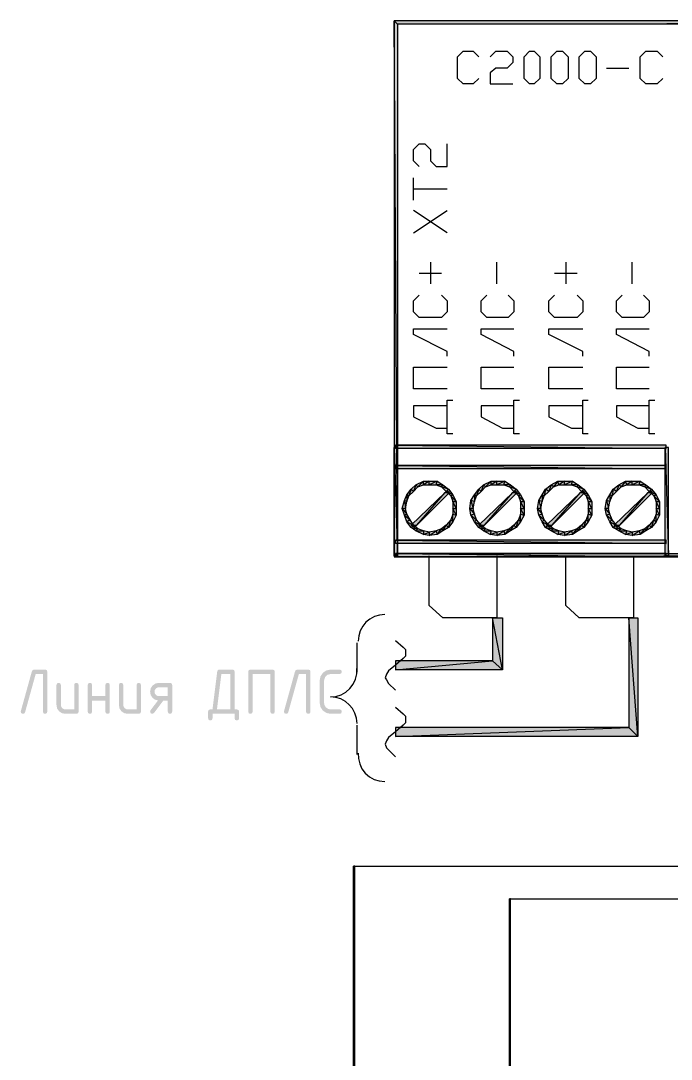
# Model space of a CAD drawing. Header units: millimetres. Extents: x 0 to 420, y 0 to 297.
# Drawn here: x 271.52 to 295.93, y 206.21 to 245.15 of the extents above; entities that cross this region are included whole.
import ezdxf

# ---------------------------------------------------------------- set-up
doc = ezdxf.new("R2010")
doc.units = ezdxf.units.MM
doc.layers.get('0').update_dxf_attribs({"linetype": 'CONTINUOUS'})

msp = doc.modelspace()

# ---------------------------------------------------------------- hatches: boundary and pattern name
at = {"true_color": 0x000007}
h = msp.add_hatch(color=0, dxfattribs=at)
h.paths.add_polyline_path([(285.538333, 245.152333), (285.665333, 245.025333), (336.211333, 245.152333)], flags=0)
h.paths.add_polyline_path([(285.665333, 245.025333), (336.211333, 245.152333), (336.084333, 245.025333)], flags=0)
h.paths.add_polyline_path([(336.211333, 245.152333), (336.084333, 245.025333), (336.211333, 225.044)], flags=0)
h.paths.add_polyline_path([(336.084333, 245.025333), (336.211333, 225.044), (336.084333, 225.171)], flags=0)
h.paths.add_polyline_path([(336.211333, 225.044), (336.084333, 225.171), (285.538333, 225.044)], flags=0)
h.paths.add_polyline_path([(336.084333, 225.171), (285.538333, 225.044), (285.665333, 225.171)], flags=0)
h.paths.add_polyline_path([(285.538333, 225.044), (285.665333, 225.171), (285.538333, 245.152333)], flags=0)
h.paths.add_polyline_path([(285.665333, 225.171), (285.538333, 245.152333), (285.665333, 245.025333)], flags=0)
h = msp.add_hatch(color=0, dxfattribs=at)
h.paths.add_polyline_path([(285.665333, 229.150333), (285.538333, 229.150333), (285.665333, 225.086333)], flags=0)
h.paths.add_polyline_path([(285.538333, 229.150333), (285.665333, 225.086333), (285.538333, 225.086333)], flags=0)
h = msp.add_hatch(color=0, dxfattribs=at)
h.paths.add_polyline_path([(295.740667, 229.235), (285.580667, 229.235), (295.740667, 229.108)], flags=0)
h.paths.add_polyline_path([(285.580667, 229.235), (295.740667, 229.108), (285.580667, 229.108)], flags=0)
h = msp.add_hatch(color=0, dxfattribs=at)
h.paths.add_polyline_path([(295.825333, 229.150333), (295.698333, 229.150333), (295.825333, 225.086333)], flags=0)
h.paths.add_polyline_path([(295.698333, 229.150333), (295.825333, 225.086333), (295.698333, 225.086333)], flags=0)
h = msp.add_hatch(color=0, dxfattribs=at)
h.paths.add_polyline_path([(295.740667, 228.473), (285.580667, 228.473), (295.740667, 228.346)], flags=0)
h.paths.add_polyline_path([(285.580667, 228.473), (295.740667, 228.346), (285.580667, 228.346)], flags=0)
h = msp.add_hatch(color=0, dxfattribs=at)
h.paths.add_polyline_path([(287.739667, 226.652667), (287.866667, 226.610333), (287.739667, 226.864333)], flags=0)
h.paths.add_polyline_path([(287.866667, 226.610333), (287.739667, 226.864333), (287.866667, 226.864333)], flags=0)
h.paths.add_polyline_path([(287.739667, 226.864333), (287.866667, 226.864333), (287.739667, 227.118333)], flags=0)
h.paths.add_polyline_path([(287.866667, 226.864333), (287.739667, 227.118333), (287.866667, 227.118333)], flags=0)
h.paths.add_polyline_path([(287.739667, 227.118333), (287.866667, 227.118333), (287.655, 227.33)], flags=0)
h.paths.add_polyline_path([(287.866667, 227.118333), (287.655, 227.33), (287.739667, 227.372333)], flags=0)
h.paths.add_polyline_path([(287.655, 227.33), (287.739667, 227.372333), (287.485667, 227.499333)], flags=0)
h.paths.add_polyline_path([(287.739667, 227.372333), (287.485667, 227.499333), (287.570333, 227.584)], flags=0)
h.paths.add_polyline_path([(287.485667, 227.499333), (287.570333, 227.584), (287.316333, 227.668667)], flags=0)
h.paths.add_polyline_path([(287.570333, 227.584), (287.316333, 227.668667), (287.358667, 227.753333)], flags=0)
h.paths.add_polyline_path([(287.316333, 227.668667), (287.358667, 227.753333), (287.104667, 227.753333)], flags=0)
h.paths.add_polyline_path([(287.358667, 227.753333), (287.104667, 227.753333), (287.147, 227.880333)], flags=0)
h.paths.add_polyline_path([(287.104667, 227.753333), (287.147, 227.880333), (286.850667, 227.753333)], flags=0)
h.paths.add_polyline_path([(287.147, 227.880333), (286.850667, 227.753333), (286.850667, 227.880333)], flags=0)
h.paths.add_polyline_path([(286.850667, 227.753333), (286.850667, 227.880333), (286.639, 227.753333)], flags=0)
h.paths.add_polyline_path([(286.850667, 227.880333), (286.639, 227.753333), (286.639, 227.880333)], flags=0)
h.paths.add_polyline_path([(286.639, 227.753333), (286.639, 227.880333), (286.427333, 227.668667)], flags=0)
h.paths.add_polyline_path([(286.639, 227.880333), (286.427333, 227.668667), (286.342667, 227.753333)], flags=0)
h.paths.add_polyline_path([(286.427333, 227.668667), (286.342667, 227.753333), (286.258, 227.499333)], flags=0)
h.paths.add_polyline_path([(286.342667, 227.753333), (286.258, 227.499333), (286.173333, 227.584)], flags=0)
h.paths.add_polyline_path([(286.258, 227.499333), (286.173333, 227.584), (286.088667, 227.33)], flags=0)
h.paths.add_polyline_path([(286.173333, 227.584), (286.088667, 227.33), (286.004, 227.372333)], flags=0)
h.paths.add_polyline_path([(286.088667, 227.33), (286.004, 227.372333), (286.004, 227.118333)], flags=0)
h.paths.add_polyline_path([(286.004, 227.372333), (286.004, 227.118333), (285.919333, 227.160667)], flags=0)
h.paths.add_polyline_path([(286.004, 227.118333), (285.919333, 227.160667), (285.961667, 226.864333)], flags=0)
h.paths.add_polyline_path([(285.919333, 227.160667), (285.961667, 226.864333), (285.834667, 226.864333)], flags=0)
h.paths.add_polyline_path([(285.961667, 226.864333), (285.834667, 226.864333), (286.004, 226.652667)], flags=0)
h.paths.add_polyline_path([(285.834667, 226.864333), (286.004, 226.652667), (285.919333, 226.610333)], flags=0)
h.paths.add_polyline_path([(286.004, 226.652667), (285.919333, 226.610333), (286.131, 226.441)], flags=0)
h.paths.add_polyline_path([(285.919333, 226.610333), (286.131, 226.441), (286.004, 226.356333)], flags=0)
h.paths.add_polyline_path([(286.131, 226.441), (286.004, 226.356333), (286.258, 226.229333)], flags=0)
h.paths.add_polyline_path([(286.004, 226.356333), (286.258, 226.229333), (286.173333, 226.144667)], flags=0)
h.paths.add_polyline_path([(286.258, 226.229333), (286.173333, 226.144667), (286.427333, 226.102333)], flags=0)
h.paths.add_polyline_path([(286.173333, 226.144667), (286.427333, 226.102333), (286.342667, 226.017667)], flags=0)
h.paths.add_polyline_path([(286.427333, 226.102333), (286.342667, 226.017667), (286.639, 226.017667)], flags=0)
h.paths.add_polyline_path([(286.342667, 226.017667), (286.639, 226.017667), (286.639, 225.890667)], flags=0)
h.paths.add_polyline_path([(286.639, 226.017667), (286.639, 225.890667), (286.850667, 225.975333)], flags=0)
h.paths.add_polyline_path([(286.639, 225.890667), (286.850667, 225.975333), (286.850667, 225.848333)], flags=0)
h.paths.add_polyline_path([(286.850667, 225.975333), (286.850667, 225.848333), (287.104667, 226.017667)], flags=0)
h.paths.add_polyline_path([(286.850667, 225.848333), (287.104667, 226.017667), (287.147, 225.890667)], flags=0)
h.paths.add_polyline_path([(287.104667, 226.017667), (287.147, 225.890667), (287.316333, 226.102333)], flags=0)
h.paths.add_polyline_path([(287.147, 225.890667), (287.316333, 226.102333), (287.358667, 226.017667)], flags=0)
h.paths.add_polyline_path([(287.316333, 226.102333), (287.358667, 226.017667), (287.485667, 226.229333)], flags=0)
h.paths.add_polyline_path([(287.358667, 226.017667), (287.485667, 226.229333), (287.570333, 226.144667)], flags=0)
h.paths.add_polyline_path([(287.485667, 226.229333), (287.570333, 226.144667), (287.655, 226.441)], flags=0)
h.paths.add_polyline_path([(287.570333, 226.144667), (287.655, 226.441), (287.739667, 226.356333)], flags=0)
h.paths.add_polyline_path([(287.655, 226.441), (287.739667, 226.356333), (287.739667, 226.652667)], flags=0)
h.paths.add_polyline_path([(287.739667, 226.356333), (287.739667, 226.652667), (287.866667, 226.610333)], flags=0)
h = msp.add_hatch(color=0, dxfattribs=at)
h.paths.add_polyline_path([(290.279667, 226.652667), (290.406667, 226.610333), (290.279667, 226.864333)], flags=0)
h.paths.add_polyline_path([(290.406667, 226.610333), (290.279667, 226.864333), (290.406667, 226.864333)], flags=0)
h.paths.add_polyline_path([(290.279667, 226.864333), (290.406667, 226.864333), (290.279667, 227.118333)], flags=0)
h.paths.add_polyline_path([(290.406667, 226.864333), (290.279667, 227.118333), (290.406667, 227.118333)], flags=0)
h.paths.add_polyline_path([(290.279667, 227.118333), (290.406667, 227.118333), (290.195, 227.33)], flags=0)
h.paths.add_polyline_path([(290.406667, 227.118333), (290.195, 227.33), (290.279667, 227.372333)], flags=0)
h.paths.add_polyline_path([(290.195, 227.33), (290.279667, 227.372333), (290.025667, 227.499333)], flags=0)
h.paths.add_polyline_path([(290.279667, 227.372333), (290.025667, 227.499333), (290.110333, 227.584)], flags=0)
h.paths.add_polyline_path([(290.025667, 227.499333), (290.110333, 227.584), (289.856333, 227.668667)], flags=0)
h.paths.add_polyline_path([(290.110333, 227.584), (289.856333, 227.668667), (289.898667, 227.753333)], flags=0)
h.paths.add_polyline_path([(289.856333, 227.668667), (289.898667, 227.753333), (289.644667, 227.753333)], flags=0)
h.paths.add_polyline_path([(289.898667, 227.753333), (289.644667, 227.753333), (289.687, 227.880333)], flags=0)
h.paths.add_polyline_path([(289.644667, 227.753333), (289.687, 227.880333), (289.390667, 227.753333)], flags=0)
h.paths.add_polyline_path([(289.687, 227.880333), (289.390667, 227.753333), (289.390667, 227.880333)], flags=0)
h.paths.add_polyline_path([(289.390667, 227.753333), (289.390667, 227.880333), (289.179, 227.753333)], flags=0)
h.paths.add_polyline_path([(289.390667, 227.880333), (289.179, 227.753333), (289.179, 227.880333)], flags=0)
h.paths.add_polyline_path([(289.179, 227.753333), (289.179, 227.880333), (288.967333, 227.668667)], flags=0)
h.paths.add_polyline_path([(289.179, 227.880333), (288.967333, 227.668667), (288.882667, 227.753333)], flags=0)
h.paths.add_polyline_path([(288.967333, 227.668667), (288.882667, 227.753333), (288.798, 227.499333)], flags=0)
h.paths.add_polyline_path([(288.882667, 227.753333), (288.798, 227.499333), (288.713333, 227.584)], flags=0)
h.paths.add_polyline_path([(288.798, 227.499333), (288.713333, 227.584), (288.628667, 227.33)], flags=0)
h.paths.add_polyline_path([(288.713333, 227.584), (288.628667, 227.33), (288.544, 227.372333)], flags=0)
h.paths.add_polyline_path([(288.628667, 227.33), (288.544, 227.372333), (288.544, 227.118333)], flags=0)
h.paths.add_polyline_path([(288.544, 227.372333), (288.544, 227.118333), (288.417, 227.160667)], flags=0)
h.paths.add_polyline_path([(288.544, 227.118333), (288.417, 227.160667), (288.501667, 226.864333)], flags=0)
h.paths.add_polyline_path([(288.417, 227.160667), (288.501667, 226.864333), (288.374667, 226.864333)], flags=0)
h.paths.add_polyline_path([(288.501667, 226.864333), (288.374667, 226.864333), (288.544, 226.652667)], flags=0)
h.paths.add_polyline_path([(288.374667, 226.864333), (288.544, 226.652667), (288.417, 226.610333)], flags=0)
h.paths.add_polyline_path([(288.544, 226.652667), (288.417, 226.610333), (288.628667, 226.441)], flags=0)
h.paths.add_polyline_path([(288.417, 226.610333), (288.628667, 226.441), (288.544, 226.356333)], flags=0)
h.paths.add_polyline_path([(288.628667, 226.441), (288.544, 226.356333), (288.798, 226.229333)], flags=0)
h.paths.add_polyline_path([(288.544, 226.356333), (288.798, 226.229333), (288.713333, 226.144667)], flags=0)
h.paths.add_polyline_path([(288.798, 226.229333), (288.713333, 226.144667), (288.967333, 226.102333)], flags=0)
h.paths.add_polyline_path([(288.713333, 226.144667), (288.967333, 226.102333), (288.882667, 226.017667)], flags=0)
h.paths.add_polyline_path([(288.967333, 226.102333), (288.882667, 226.017667), (289.179, 226.017667)], flags=0)
h.paths.add_polyline_path([(288.882667, 226.017667), (289.179, 226.017667), (289.136667, 225.890667)], flags=0)
h.paths.add_polyline_path([(289.179, 226.017667), (289.136667, 225.890667), (289.390667, 225.975333)], flags=0)
h.paths.add_polyline_path([(289.136667, 225.890667), (289.390667, 225.975333), (289.390667, 225.848333)], flags=0)
h.paths.add_polyline_path([(289.390667, 225.975333), (289.390667, 225.848333), (289.644667, 226.017667)], flags=0)
h.paths.add_polyline_path([(289.390667, 225.848333), (289.644667, 226.017667), (289.687, 225.890667)], flags=0)
h.paths.add_polyline_path([(289.644667, 226.017667), (289.687, 225.890667), (289.856333, 226.102333)], flags=0)
h.paths.add_polyline_path([(289.687, 225.890667), (289.856333, 226.102333), (289.898667, 226.017667)], flags=0)
h.paths.add_polyline_path([(289.856333, 226.102333), (289.898667, 226.017667), (290.025667, 226.229333)], flags=0)
h.paths.add_polyline_path([(289.898667, 226.017667), (290.025667, 226.229333), (290.110333, 226.144667)], flags=0)
h.paths.add_polyline_path([(290.025667, 226.229333), (290.110333, 226.144667), (290.195, 226.441)], flags=0)
h.paths.add_polyline_path([(290.110333, 226.144667), (290.195, 226.441), (290.279667, 226.356333)], flags=0)
h.paths.add_polyline_path([(290.195, 226.441), (290.279667, 226.356333), (290.279667, 226.652667)], flags=0)
h.paths.add_polyline_path([(290.279667, 226.356333), (290.279667, 226.652667), (290.406667, 226.610333)], flags=0)
h = msp.add_hatch(color=0, dxfattribs=at)
h.paths.add_polyline_path([(292.819667, 226.652667), (292.946667, 226.610333), (292.819667, 226.864333)], flags=0)
h.paths.add_polyline_path([(292.946667, 226.610333), (292.819667, 226.864333), (292.946667, 226.864333)], flags=0)
h.paths.add_polyline_path([(292.819667, 226.864333), (292.946667, 226.864333), (292.819667, 227.118333)], flags=0)
h.paths.add_polyline_path([(292.946667, 226.864333), (292.819667, 227.118333), (292.946667, 227.118333)], flags=0)
h.paths.add_polyline_path([(292.819667, 227.118333), (292.946667, 227.118333), (292.735, 227.33)], flags=0)
h.paths.add_polyline_path([(292.946667, 227.118333), (292.735, 227.33), (292.819667, 227.372333)], flags=0)
h.paths.add_polyline_path([(292.735, 227.33), (292.819667, 227.372333), (292.565667, 227.499333)], flags=0)
h.paths.add_polyline_path([(292.819667, 227.372333), (292.565667, 227.499333), (292.650333, 227.584)], flags=0)
h.paths.add_polyline_path([(292.565667, 227.499333), (292.650333, 227.584), (292.396333, 227.668667)], flags=0)
h.paths.add_polyline_path([(292.650333, 227.584), (292.396333, 227.668667), (292.438667, 227.753333)], flags=0)
h.paths.add_polyline_path([(292.396333, 227.668667), (292.438667, 227.753333), (292.184667, 227.753333)], flags=0)
h.paths.add_polyline_path([(292.438667, 227.753333), (292.184667, 227.753333), (292.227, 227.880333)], flags=0)
h.paths.add_polyline_path([(292.184667, 227.753333), (292.227, 227.880333), (291.930667, 227.753333)], flags=0)
h.paths.add_polyline_path([(292.227, 227.880333), (291.930667, 227.753333), (291.930667, 227.880333)], flags=0)
h.paths.add_polyline_path([(291.930667, 227.753333), (291.930667, 227.880333), (291.719, 227.753333)], flags=0)
h.paths.add_polyline_path([(291.930667, 227.880333), (291.719, 227.753333), (291.676667, 227.880333)], flags=0)
h.paths.add_polyline_path([(291.719, 227.753333), (291.676667, 227.880333), (291.507333, 227.668667)], flags=0)
h.paths.add_polyline_path([(291.676667, 227.880333), (291.507333, 227.668667), (291.422667, 227.753333)], flags=0)
h.paths.add_polyline_path([(291.507333, 227.668667), (291.422667, 227.753333), (291.338, 227.499333)], flags=0)
h.paths.add_polyline_path([(291.422667, 227.753333), (291.338, 227.499333), (291.211, 227.584)], flags=0)
h.paths.add_polyline_path([(291.338, 227.499333), (291.211, 227.584), (291.168667, 227.33)], flags=0)
h.paths.add_polyline_path([(291.211, 227.584), (291.168667, 227.33), (291.084, 227.372333)], flags=0)
h.paths.add_polyline_path([(291.168667, 227.33), (291.084, 227.372333), (291.084, 227.118333)], flags=0)
h.paths.add_polyline_path([(291.084, 227.372333), (291.084, 227.118333), (290.957, 227.160667)], flags=0)
h.paths.add_polyline_path([(291.084, 227.118333), (290.957, 227.160667), (291.041667, 226.864333)], flags=0)
h.paths.add_polyline_path([(290.957, 227.160667), (291.041667, 226.864333), (290.914667, 226.864333)], flags=0)
h.paths.add_polyline_path([(291.041667, 226.864333), (290.914667, 226.864333), (291.084, 226.652667)], flags=0)
h.paths.add_polyline_path([(290.914667, 226.864333), (291.084, 226.652667), (290.957, 226.610333)], flags=0)
h.paths.add_polyline_path([(291.084, 226.652667), (290.957, 226.610333), (291.168667, 226.441)], flags=0)
h.paths.add_polyline_path([(290.957, 226.610333), (291.168667, 226.441), (291.084, 226.356333)], flags=0)
h.paths.add_polyline_path([(291.168667, 226.441), (291.084, 226.356333), (291.338, 226.229333)], flags=0)
h.paths.add_polyline_path([(291.084, 226.356333), (291.338, 226.229333), (291.211, 226.144667)], flags=0)
h.paths.add_polyline_path([(291.338, 226.229333), (291.211, 226.144667), (291.507333, 226.102333)], flags=0)
h.paths.add_polyline_path([(291.211, 226.144667), (291.507333, 226.102333), (291.422667, 226.017667)], flags=0)
h.paths.add_polyline_path([(291.507333, 226.102333), (291.422667, 226.017667), (291.719, 226.017667)], flags=0)
h.paths.add_polyline_path([(291.422667, 226.017667), (291.719, 226.017667), (291.676667, 225.890667)], flags=0)
h.paths.add_polyline_path([(291.719, 226.017667), (291.676667, 225.890667), (291.930667, 225.975333)], flags=0)
h.paths.add_polyline_path([(291.676667, 225.890667), (291.930667, 225.975333), (291.930667, 225.848333)], flags=0)
h.paths.add_polyline_path([(291.930667, 225.975333), (291.930667, 225.848333), (292.184667, 226.017667)], flags=0)
h.paths.add_polyline_path([(291.930667, 225.848333), (292.184667, 226.017667), (292.227, 225.890667)], flags=0)
h.paths.add_polyline_path([(292.184667, 226.017667), (292.227, 225.890667), (292.396333, 226.102333)], flags=0)
h.paths.add_polyline_path([(292.227, 225.890667), (292.396333, 226.102333), (292.438667, 226.017667)], flags=0)
h.paths.add_polyline_path([(292.396333, 226.102333), (292.438667, 226.017667), (292.565667, 226.229333)], flags=0)
h.paths.add_polyline_path([(292.438667, 226.017667), (292.565667, 226.229333), (292.650333, 226.144667)], flags=0)
h.paths.add_polyline_path([(292.565667, 226.229333), (292.650333, 226.144667), (292.735, 226.441)], flags=0)
h.paths.add_polyline_path([(292.650333, 226.144667), (292.735, 226.441), (292.819667, 226.356333)], flags=0)
h.paths.add_polyline_path([(292.735, 226.441), (292.819667, 226.356333), (292.819667, 226.652667)], flags=0)
h.paths.add_polyline_path([(292.819667, 226.356333), (292.819667, 226.652667), (292.946667, 226.610333)], flags=0)
h = msp.add_hatch(color=0, dxfattribs=at)
h.paths.add_polyline_path([(295.359667, 226.652667), (295.486667, 226.610333), (295.359667, 226.864333)], flags=0)
h.paths.add_polyline_path([(295.486667, 226.610333), (295.359667, 226.864333), (295.486667, 226.864333)], flags=0)
h.paths.add_polyline_path([(295.359667, 226.864333), (295.486667, 226.864333), (295.359667, 227.118333)], flags=0)
h.paths.add_polyline_path([(295.486667, 226.864333), (295.359667, 227.118333), (295.486667, 227.118333)], flags=0)
h.paths.add_polyline_path([(295.359667, 227.118333), (295.486667, 227.118333), (295.275, 227.33)], flags=0)
h.paths.add_polyline_path([(295.486667, 227.118333), (295.275, 227.33), (295.359667, 227.372333)], flags=0)
h.paths.add_polyline_path([(295.275, 227.33), (295.359667, 227.372333), (295.105667, 227.499333)], flags=0)
h.paths.add_polyline_path([(295.359667, 227.372333), (295.105667, 227.499333), (295.190333, 227.584)], flags=0)
h.paths.add_polyline_path([(295.105667, 227.499333), (295.190333, 227.584), (294.936333, 227.668667)], flags=0)
h.paths.add_polyline_path([(295.190333, 227.584), (294.936333, 227.668667), (294.978667, 227.753333)], flags=0)
h.paths.add_polyline_path([(294.936333, 227.668667), (294.978667, 227.753333), (294.724667, 227.753333)], flags=0)
h.paths.add_polyline_path([(294.978667, 227.753333), (294.724667, 227.753333), (294.767, 227.880333)], flags=0)
h.paths.add_polyline_path([(294.724667, 227.753333), (294.767, 227.880333), (294.470667, 227.753333)], flags=0)
h.paths.add_polyline_path([(294.767, 227.880333), (294.470667, 227.753333), (294.470667, 227.880333)], flags=0)
h.paths.add_polyline_path([(294.470667, 227.753333), (294.470667, 227.880333), (294.259, 227.753333)], flags=0)
h.paths.add_polyline_path([(294.470667, 227.880333), (294.259, 227.753333), (294.216667, 227.880333)], flags=0)
h.paths.add_polyline_path([(294.259, 227.753333), (294.216667, 227.880333), (294.047333, 227.668667)], flags=0)
h.paths.add_polyline_path([(294.216667, 227.880333), (294.047333, 227.668667), (293.962667, 227.753333)], flags=0)
h.paths.add_polyline_path([(294.047333, 227.668667), (293.962667, 227.753333), (293.878, 227.499333)], flags=0)
h.paths.add_polyline_path([(293.962667, 227.753333), (293.878, 227.499333), (293.751, 227.584)], flags=0)
h.paths.add_polyline_path([(293.878, 227.499333), (293.751, 227.584), (293.708667, 227.33)], flags=0)
h.paths.add_polyline_path([(293.751, 227.584), (293.708667, 227.33), (293.624, 227.372333)], flags=0)
h.paths.add_polyline_path([(293.708667, 227.33), (293.624, 227.372333), (293.624, 227.118333)], flags=0)
h.paths.add_polyline_path([(293.624, 227.372333), (293.624, 227.118333), (293.497, 227.160667)], flags=0)
h.paths.add_polyline_path([(293.624, 227.118333), (293.497, 227.160667), (293.581667, 226.864333)], flags=0)
h.paths.add_polyline_path([(293.497, 227.160667), (293.581667, 226.864333), (293.454667, 226.864333)], flags=0)
h.paths.add_polyline_path([(293.581667, 226.864333), (293.454667, 226.864333), (293.624, 226.652667)], flags=0)
h.paths.add_polyline_path([(293.454667, 226.864333), (293.624, 226.652667), (293.497, 226.610333)], flags=0)
h.paths.add_polyline_path([(293.624, 226.652667), (293.497, 226.610333), (293.708667, 226.441)], flags=0)
h.paths.add_polyline_path([(293.497, 226.610333), (293.708667, 226.441), (293.624, 226.356333)], flags=0)
h.paths.add_polyline_path([(293.708667, 226.441), (293.624, 226.356333), (293.878, 226.229333)], flags=0)
h.paths.add_polyline_path([(293.624, 226.356333), (293.878, 226.229333), (293.751, 226.144667)], flags=0)
h.paths.add_polyline_path([(293.878, 226.229333), (293.751, 226.144667), (294.047333, 226.102333)], flags=0)
h.paths.add_polyline_path([(293.751, 226.144667), (294.047333, 226.102333), (293.962667, 226.017667)], flags=0)
h.paths.add_polyline_path([(294.047333, 226.102333), (293.962667, 226.017667), (294.259, 226.017667)], flags=0)
h.paths.add_polyline_path([(293.962667, 226.017667), (294.259, 226.017667), (294.216667, 225.890667)], flags=0)
h.paths.add_polyline_path([(294.259, 226.017667), (294.216667, 225.890667), (294.470667, 225.975333)], flags=0)
h.paths.add_polyline_path([(294.216667, 225.890667), (294.470667, 225.975333), (294.470667, 225.848333)], flags=0)
h.paths.add_polyline_path([(294.470667, 225.975333), (294.470667, 225.848333), (294.724667, 226.017667)], flags=0)
h.paths.add_polyline_path([(294.470667, 225.848333), (294.724667, 226.017667), (294.767, 225.890667)], flags=0)
h.paths.add_polyline_path([(294.724667, 226.017667), (294.767, 225.890667), (294.936333, 226.102333)], flags=0)
h.paths.add_polyline_path([(294.767, 225.890667), (294.936333, 226.102333), (294.978667, 226.017667)], flags=0)
h.paths.add_polyline_path([(294.936333, 226.102333), (294.978667, 226.017667), (295.105667, 226.229333)], flags=0)
h.paths.add_polyline_path([(294.978667, 226.017667), (295.105667, 226.229333), (295.190333, 226.144667)], flags=0)
h.paths.add_polyline_path([(295.105667, 226.229333), (295.190333, 226.144667), (295.275, 226.441)], flags=0)
h.paths.add_polyline_path([(295.190333, 226.144667), (295.275, 226.441), (295.359667, 226.356333)], flags=0)
h.paths.add_polyline_path([(295.275, 226.441), (295.359667, 226.356333), (295.359667, 226.652667)], flags=0)
h.paths.add_polyline_path([(295.359667, 226.356333), (295.359667, 226.652667), (295.486667, 226.610333)], flags=0)
h = msp.add_hatch(color=0, dxfattribs=at)
h.paths.add_polyline_path([(287.443333, 227.457), (286.173333, 226.229333), (286.385, 226.229333)], flags=0)
h.paths.add_polyline_path([(286.173333, 226.229333), (286.385, 226.229333), (286.300333, 226.144667)], flags=0)
for points in [[(287.443333, 227.457), (287.612667, 227.457), (286.385, 226.229333)], [(287.528, 227.541667), (287.612667, 227.457), (287.443333, 227.457)], [(289.983333, 227.457), (290.152667, 227.457), (288.925, 226.229333)], [(290.068, 227.541667), (290.152667, 227.457), (289.983333, 227.457)], [(292.523333, 227.457), (292.692667, 227.457), (291.465, 226.229333)], [(292.608, 227.541667), (292.692667, 227.457), (292.523333, 227.457)], [(295.063333, 227.457), (295.232667, 227.457), (294.005, 226.229333)], [(295.148, 227.541667), (295.232667, 227.457), (295.063333, 227.457)], [(272.018124, 220.819375), (272.435394, 220.819375), (272.497681, 220.798704), (272.518627, 220.736693), (272.518627, 219.242899), (272.497681, 219.180405), (272.435394, 219.159666), (272.373382, 219.180405), (272.352712, 219.242899), (272.352712, 220.653459), (272.083719, 220.653459), (271.684639, 219.217543), (271.656802, 219.174135), (271.605815, 219.159666), (271.543321, 219.180405), (271.522581, 219.242899), (271.529196, 219.272665), (271.93489, 220.736693), (271.966792, 220.798704)], [(280.141534, 220.819375), (280.971113, 220.819375), (281.0334, 220.798704), (281.054346, 220.736693), (281.054346, 219.242899), (281.0334, 219.180405), (280.971113, 219.159666), (280.909101, 219.180405), (280.88843, 219.242899), (280.88843, 220.653459), (280.224216, 220.653459), (280.224216, 219.242899), (280.203545, 219.180405), (280.141534, 219.159666), (280.07904, 219.180405), (280.0583, 219.242899), (280.0583, 220.736693), (280.07904, 220.798704)], [(281.893797, 220.819375), (282.311067, 220.819375), (282.373355, 220.798704), (282.394301, 220.736693), (282.394301, 219.242899), (282.373355, 219.180405), (282.311067, 219.159666), (282.249056, 219.180405), (282.228385, 219.242899), (282.228385, 220.653459), (281.959392, 220.653459), (281.560312, 219.217543), (281.532476, 219.174135), (281.481488, 219.159666), (281.418994, 219.180405), (281.398255, 219.242899), (281.404869, 219.272665), (281.810564, 220.736693), (281.842465, 220.798704)], [(283.485106, 220.819375), (283.547394, 220.798704), (283.56834, 220.736693), (283.547394, 220.674199), (283.485106, 220.653459), (283.153275, 220.653459), (283.027598, 220.622591), (282.938301, 220.530538), (282.904125, 220.40431), (282.904125, 219.574731), (282.922315, 219.478888), (282.976886, 219.398342), (283.057432, 219.343772), (283.153275, 219.325582), (283.485106, 219.325582), (283.547394, 219.304911), (283.56834, 219.242899), (283.547394, 219.180405), (283.485106, 219.159666), (283.153275, 219.159666), (282.993353, 219.189914), (282.859477, 219.280933), (282.768457, 219.41481), (282.738209, 219.574731), (282.738209, 220.40431), (282.768457, 220.563818), (282.859477, 220.698108), (282.993353, 220.78892), (283.153275, 220.819375)], [(273.692666, 220.238394), (273.692666, 219.242899), (273.67172, 219.180405), (273.609433, 219.159666), (273.194368, 219.159666), (273.065452, 219.183644), (272.958447, 219.255577), (272.886514, 219.362582), (272.862536, 219.491497), (272.862536, 220.238394), (272.883275, 220.300681), (272.94577, 220.321628), (273.007781, 220.300681), (273.028452, 220.238394), (273.028452, 219.491497), (273.040579, 219.428314), (273.07751, 219.37464), (273.131185, 219.337708), (273.194368, 219.325582), (273.52675, 219.325582), (273.52675, 220.238394), (273.547421, 220.300681), (273.609433, 220.321628), (273.67172, 220.300681)], [(274.199614, 219.657413), (274.199614, 219.242899), (274.178943, 219.180405), (274.116931, 219.159666), (274.054437, 219.180405), (274.033698, 219.242899), (274.033698, 220.238394), (274.054437, 220.300681), (274.116931, 220.321628), (274.178943, 220.300681), (274.199614, 220.238394), (274.199614, 219.82388), (274.697912, 219.82388), (274.697912, 220.238394), (274.718583, 220.300681), (274.780595, 220.321628), (274.842882, 220.300681), (274.863828, 220.238394), (274.863828, 219.242899), (274.842882, 219.180405), (274.780595, 219.159666), (274.718583, 219.180405), (274.697912, 219.242899), (274.697912, 219.657413)], [(276.03499, 220.238394), (276.03499, 219.242899), (276.014044, 219.180405), (275.951757, 219.159666), (275.536691, 219.159666), (275.407776, 219.183644), (275.300771, 219.255577), (275.228838, 219.362582), (275.20486, 219.491497), (275.20486, 220.238394), (275.225599, 220.300681), (275.288093, 220.321628), (275.350105, 220.300681), (275.370776, 220.238394), (275.370776, 219.491497), (275.382902, 219.428314), (275.419834, 219.37464), (275.473508, 219.337708), (275.536691, 219.325582), (275.869074, 219.325582), (275.869074, 220.238394), (275.889745, 220.300681), (275.951757, 220.321628), (276.014044, 220.300681)]]:
    msp.add_hatch(color=0, dxfattribs=at).paths.add_polyline_path(points, flags=0)
h = msp.add_hatch(color=0, dxfattribs=at)
h.paths.add_polyline_path([(289.983333, 227.457), (288.713333, 226.229333), (288.925, 226.229333)], flags=0)
h.paths.add_polyline_path([(288.713333, 226.229333), (288.925, 226.229333), (288.840333, 226.144667)], flags=0)
h = msp.add_hatch(color=0, dxfattribs=at)
h.paths.add_polyline_path([(292.523333, 227.457), (291.253333, 226.229333), (291.465, 226.229333)], flags=0)
h.paths.add_polyline_path([(291.253333, 226.229333), (291.465, 226.229333), (291.380333, 226.144667)], flags=0)
h = msp.add_hatch(color=0, dxfattribs=at)
h.paths.add_polyline_path([(295.063333, 227.457), (293.793333, 226.229333), (294.005, 226.229333)], flags=0)
h.paths.add_polyline_path([(293.793333, 226.229333), (294.005, 226.229333), (293.920333, 226.144667)], flags=0)
h = msp.add_hatch(color=0, dxfattribs=at)
h.paths.add_polyline_path([(295.740667, 225.679), (285.580667, 225.679), (295.740667, 225.552)], flags=0)
h.paths.add_polyline_path([(285.580667, 225.679), (295.740667, 225.552), (285.580667, 225.552)], flags=0)
h = msp.add_hatch(color=0, dxfattribs=at)
h.paths.add_polyline_path([(295.740667, 225.171), (285.580667, 225.171), (295.740667, 225.044)], flags=0)
h.paths.add_polyline_path([(285.580667, 225.171), (295.740667, 225.044), (285.580667, 225.044)], flags=0)
at = {"true_color": 0x000050}
h = msp.add_hatch(color=0, dxfattribs=at)
h.paths.add_polyline_path([(285.580667, 218.651667), (285.580667, 218.313), (294.343667, 218.651667)], flags=0)
h.paths.add_polyline_path([(285.580667, 218.313), (294.343667, 218.651667), (294.682333, 218.313)], flags=0)
h.paths.add_polyline_path([(294.343667, 218.651667), (294.682333, 218.313), (294.343667, 222.758)], flags=0)
h.paths.add_polyline_path([(294.682333, 218.313), (294.343667, 222.758), (294.682333, 222.758)], flags=0)
h = msp.add_hatch(color=0, dxfattribs=at)
h.paths.add_polyline_path([(285.580667, 221.149333), (285.580667, 220.810667), (289.221333, 221.149333)], flags=0)
h.paths.add_polyline_path([(285.580667, 220.810667), (289.221333, 221.149333), (289.602333, 220.810667)], flags=0)
h.paths.add_polyline_path([(289.221333, 221.149333), (289.602333, 220.810667), (289.221333, 222.758)], flags=0)
h.paths.add_polyline_path([(289.602333, 220.810667), (289.221333, 222.758), (289.602333, 222.758)], flags=0)
at = {"true_color": 0x000007}
h = msp.add_hatch(color=0, dxfattribs=at)
h.paths.add_polyline_path([(279.548196, 219.325582), (279.619165, 219.324341), (279.656234, 219.320621), (279.699642, 219.293749), (279.714111, 219.242899), (279.714111, 218.99375), (279.693165, 218.931463), (279.630878, 218.910516), (279.568866, 218.931463), (279.548196, 218.99375), (279.548196, 219.159666), (278.718065, 219.159666), (278.718065, 218.99375), (278.697395, 218.931463), (278.635383, 218.910516), (278.572889, 218.931463), (278.55215, 218.99375), (278.55215, 219.242899), (278.566619, 219.293749), (278.610027, 219.320621), (278.646752, 219.324341), (278.716963, 219.325582), (278.894454, 220.741654), (278.917605, 220.799945), (278.967215, 220.819375), (279.464962, 220.819375), (279.527249, 220.798704), (279.548196, 220.736693)], flags=0)
h.paths.add_polyline_path([(279.38228, 219.325582), (279.38228, 220.653459), (279.050448, 220.653459), (278.883981, 219.325582)], flags=0)
h = msp.add_hatch(color=0, dxfattribs=at)
h.paths.add_polyline_path([(276.671473, 219.660169), (276.554478, 219.694551), (276.459806, 219.768207), (276.39683, 219.869907), (276.376022, 219.989796), (276.4, 220.118229), (276.471933, 220.225165), (276.578938, 220.297374), (276.707853, 220.321628), (277.122918, 220.321628), (277.185206, 220.300681), (277.206152, 220.238394), (277.206152, 219.242899), (277.185206, 219.180405), (277.122918, 219.159666), (277.060907, 219.180405), (277.040236, 219.242899), (277.040236, 219.657413), (276.871564, 219.657413), (276.525952, 219.193841), (276.459255, 219.159666), (276.396761, 219.180405), (276.376022, 219.242899), (276.392558, 219.29306)], flags=0)
h.paths.add_polyline_path([(276.541938, 219.989796), (276.554064, 219.926131), (276.590996, 219.872387), (276.64467, 219.835938), (276.707853, 219.82388), (277.040236, 219.82388), (277.040236, 220.155712), (276.707853, 220.155712), (276.643775, 220.143447), (276.590444, 220.107205), (276.553995, 220.053461)], flags=0)
h = msp.add_hatch(color=0, dxfattribs=at)
h.paths.add_polyline_path([(284.056667, 213.444667), (284.014333, 213.444667), (284.056667, 200.067333)], flags=0)
h.paths.add_polyline_path([(284.014333, 213.444667), (284.056667, 200.067333), (284.014333, 200.067333)], flags=0)
h = msp.add_hatch(color=0, dxfattribs=at)
h.paths.add_polyline_path([(289.898667, 212.217), (289.856333, 212.217), (289.898667, 195.622333)], flags=0)
h.paths.add_polyline_path([(289.856333, 212.217), (289.898667, 195.622333), (289.856333, 195.622333)], flags=0)

# ---------------------------------------------------------------- linework, layer by layer
at = {"color": 0, "true_color": 0x000007}
for points in [[(285.538333, 245.152333), (285.665333, 245.025333), (336.211333, 245.152333)], [(285.538333, 225.044), (285.665333, 225.171), (285.538333, 245.152333)], [(285.665333, 225.171), (285.538333, 245.152333), (285.665333, 245.025333)], [(285.665333, 245.025333), (336.211333, 245.152333), (336.084333, 245.025333)], [(290.618333, 242.781667), (290.406667, 242.993333), (290.406667, 243.797667), (290.618333, 244.009333), (290.787667, 244.009333), (290.999333, 243.797667), (290.999333, 242.993333), (290.787667, 242.781667)], [(291.634333, 242.781667), (291.422667, 242.993333), (291.422667, 243.797667), (291.634333, 244.009333), (291.846, 244.009333), (292.057667, 243.797667), (292.057667, 242.993333), (291.846, 242.781667)], [(292.692667, 242.781667), (292.481, 242.993333), (292.481, 243.797667), (292.692667, 244.009333), (292.904333, 244.009333), (293.116, 243.797667), (293.116, 242.993333), (292.904333, 242.781667)], [(285.665333, 229.150333), (285.538333, 229.150333), (285.665333, 225.086333)], [(285.538333, 229.150333), (285.665333, 225.086333), (285.538333, 225.086333)], [(295.740667, 229.235), (285.580667, 229.235), (295.740667, 229.108)], [(285.580667, 229.235), (295.740667, 229.108), (285.580667, 229.108)], [(295.825333, 229.150333), (295.698333, 229.150333), (295.825333, 225.086333)], [(295.698333, 229.150333), (295.825333, 225.086333), (295.698333, 225.086333)], [(295.740667, 228.473), (285.580667, 228.473), (295.740667, 228.346)], [(285.580667, 228.473), (295.740667, 228.346), (285.580667, 228.346)], [(286.639, 227.880333), (286.427333, 227.668667), (286.342667, 227.753333)], [(286.639, 227.753333), (286.639, 227.880333), (286.427333, 227.668667)], [(286.850667, 227.753333), (286.850667, 227.880333), (286.639, 227.753333)], [(286.850667, 227.880333), (286.639, 227.753333), (286.639, 227.880333)], [(287.104667, 227.753333), (287.147, 227.880333), (286.850667, 227.753333)], [(287.147, 227.880333), (286.850667, 227.753333), (286.850667, 227.880333)], [(287.358667, 227.753333), (287.104667, 227.753333), (287.147, 227.880333)], [(289.179, 227.880333), (288.967333, 227.668667), (288.882667, 227.753333)], [(289.179, 227.753333), (289.179, 227.880333), (288.967333, 227.668667)], [(289.390667, 227.753333), (289.390667, 227.880333), (289.179, 227.753333)], [(289.390667, 227.880333), (289.179, 227.753333), (289.179, 227.880333)], [(289.644667, 227.753333), (289.687, 227.880333), (289.390667, 227.753333)], [(289.687, 227.880333), (289.390667, 227.753333), (289.390667, 227.880333)], [(289.898667, 227.753333), (289.644667, 227.753333), (289.687, 227.880333)], [(291.676667, 227.880333), (291.507333, 227.668667), (291.422667, 227.753333)], [(291.719, 227.753333), (291.676667, 227.880333), (291.507333, 227.668667)], [(291.930667, 227.880333), (291.719, 227.753333), (291.676667, 227.880333)], [(291.930667, 227.753333), (291.930667, 227.880333), (291.719, 227.753333)], [(292.184667, 227.753333), (292.227, 227.880333), (291.930667, 227.753333)], [(292.227, 227.880333), (291.930667, 227.753333), (291.930667, 227.880333)], [(292.438667, 227.753333), (292.184667, 227.753333), (292.227, 227.880333)], [(294.216667, 227.880333), (294.047333, 227.668667), (293.962667, 227.753333)], [(294.259, 227.753333), (294.216667, 227.880333), (294.047333, 227.668667)], [(294.470667, 227.880333), (294.259, 227.753333), (294.216667, 227.880333)], [(294.470667, 227.753333), (294.470667, 227.880333), (294.259, 227.753333)], [(294.724667, 227.753333), (294.767, 227.880333), (294.470667, 227.753333)], [(294.767, 227.880333), (294.470667, 227.753333), (294.470667, 227.880333)], [(294.978667, 227.753333), (294.724667, 227.753333), (294.767, 227.880333)], [(286.173333, 227.584), (286.088667, 227.33), (286.004, 227.372333)], [(286.258, 227.499333), (286.173333, 227.584), (286.088667, 227.33)], [(286.342667, 227.753333), (286.258, 227.499333), (286.173333, 227.584)], [(287.443333, 227.457), (286.173333, 226.229333), (286.385, 226.229333)], [(286.427333, 227.668667), (286.342667, 227.753333), (286.258, 227.499333)], [(287.443333, 227.457), (287.612667, 227.457), (286.385, 226.229333)], [(287.316333, 227.668667), (287.358667, 227.753333), (287.104667, 227.753333)], [(287.570333, 227.584), (287.316333, 227.668667), (287.358667, 227.753333)], [(287.485667, 227.499333), (287.570333, 227.584), (287.316333, 227.668667)], [(287.528, 227.541667), (287.612667, 227.457), (287.443333, 227.457)], [(287.739667, 227.372333), (287.485667, 227.499333), (287.570333, 227.584)], [(287.655, 227.33), (287.739667, 227.372333), (287.485667, 227.499333)], [(288.713333, 227.584), (288.628667, 227.33), (288.544, 227.372333)], [(288.798, 227.499333), (288.713333, 227.584), (288.628667, 227.33)], [(288.882667, 227.753333), (288.798, 227.499333), (288.713333, 227.584)], [(289.983333, 227.457), (288.713333, 226.229333), (288.925, 226.229333)], [(288.967333, 227.668667), (288.882667, 227.753333), (288.798, 227.499333)], [(289.983333, 227.457), (290.152667, 227.457), (288.925, 226.229333)], [(289.856333, 227.668667), (289.898667, 227.753333), (289.644667, 227.753333)], [(290.110333, 227.584), (289.856333, 227.668667), (289.898667, 227.753333)], [(290.025667, 227.499333), (290.110333, 227.584), (289.856333, 227.668667)], [(290.068, 227.541667), (290.152667, 227.457), (289.983333, 227.457)], [(290.279667, 227.372333), (290.025667, 227.499333), (290.110333, 227.584)], [(290.195, 227.33), (290.279667, 227.372333), (290.025667, 227.499333)], [(291.211, 227.584), (291.168667, 227.33), (291.084, 227.372333)], [(291.338, 227.499333), (291.211, 227.584), (291.168667, 227.33)], [(291.422667, 227.753333), (291.338, 227.499333), (291.211, 227.584)], [(292.523333, 227.457), (291.253333, 226.229333), (291.465, 226.229333)], [(291.507333, 227.668667), (291.422667, 227.753333), (291.338, 227.499333)], [(292.523333, 227.457), (292.692667, 227.457), (291.465, 226.229333)], [(292.396333, 227.668667), (292.438667, 227.753333), (292.184667, 227.753333)], [(292.650333, 227.584), (292.396333, 227.668667), (292.438667, 227.753333)], [(292.565667, 227.499333), (292.650333, 227.584), (292.396333, 227.668667)], [(292.608, 227.541667), (292.692667, 227.457), (292.523333, 227.457)], [(292.819667, 227.372333), (292.565667, 227.499333), (292.650333, 227.584)], [(292.735, 227.33), (292.819667, 227.372333), (292.565667, 227.499333)], [(293.751, 227.584), (293.708667, 227.33), (293.624, 227.372333)], [(293.878, 227.499333), (293.751, 227.584), (293.708667, 227.33)], [(293.962667, 227.753333), (293.878, 227.499333), (293.751, 227.584)], [(295.063333, 227.457), (293.793333, 226.229333), (294.005, 226.229333)], [(294.047333, 227.668667), (293.962667, 227.753333), (293.878, 227.499333)], [(295.063333, 227.457), (295.232667, 227.457), (294.005, 226.229333)], [(294.936333, 227.668667), (294.978667, 227.753333), (294.724667, 227.753333)], [(295.190333, 227.584), (294.936333, 227.668667), (294.978667, 227.753333)], [(295.105667, 227.499333), (295.190333, 227.584), (294.936333, 227.668667)], [(295.148, 227.541667), (295.232667, 227.457), (295.063333, 227.457)], [(295.359667, 227.372333), (295.105667, 227.499333), (295.190333, 227.584)], [(295.275, 227.33), (295.359667, 227.372333), (295.105667, 227.499333)], [(285.919333, 227.160667), (285.961667, 226.864333), (285.834667, 226.864333)], [(286.004, 227.372333), (286.004, 227.118333), (285.919333, 227.160667)], [(286.004, 227.118333), (285.919333, 227.160667), (285.961667, 226.864333)], [(286.088667, 227.33), (286.004, 227.372333), (286.004, 227.118333)], [(287.866667, 227.118333), (287.655, 227.33), (287.739667, 227.372333)], [(287.739667, 227.118333), (287.866667, 227.118333), (287.655, 227.33)], [(287.739667, 226.864333), (287.866667, 226.864333), (287.739667, 227.118333)], [(287.866667, 226.864333), (287.739667, 227.118333), (287.866667, 227.118333)], [(288.417, 227.160667), (288.501667, 226.864333), (288.374667, 226.864333)], [(288.544, 227.372333), (288.544, 227.118333), (288.417, 227.160667)], [(288.544, 227.118333), (288.417, 227.160667), (288.501667, 226.864333)], [(288.628667, 227.33), (288.544, 227.372333), (288.544, 227.118333)], [(290.406667, 227.118333), (290.195, 227.33), (290.279667, 227.372333)], [(290.279667, 227.118333), (290.406667, 227.118333), (290.195, 227.33)], [(290.279667, 226.864333), (290.406667, 226.864333), (290.279667, 227.118333)], [(290.406667, 226.864333), (290.279667, 227.118333), (290.406667, 227.118333)], [(290.957, 227.160667), (291.041667, 226.864333), (290.914667, 226.864333)], [(291.084, 227.372333), (291.084, 227.118333), (290.957, 227.160667)], [(291.084, 227.118333), (290.957, 227.160667), (291.041667, 226.864333)], [(291.168667, 227.33), (291.084, 227.372333), (291.084, 227.118333)], [(292.946667, 227.118333), (292.735, 227.33), (292.819667, 227.372333)], [(292.819667, 227.118333), (292.946667, 227.118333), (292.735, 227.33)], [(292.819667, 226.864333), (292.946667, 226.864333), (292.819667, 227.118333)], [(292.946667, 226.864333), (292.819667, 227.118333), (292.946667, 227.118333)], [(293.497, 227.160667), (293.581667, 226.864333), (293.454667, 226.864333)], [(293.624, 227.372333), (293.624, 227.118333), (293.497, 227.160667)], [(293.624, 227.118333), (293.497, 227.160667), (293.581667, 226.864333)], [(293.708667, 227.33), (293.624, 227.372333), (293.624, 227.118333)], [(295.486667, 227.118333), (295.275, 227.33), (295.359667, 227.372333)], [(295.359667, 227.118333), (295.486667, 227.118333), (295.275, 227.33)], [(295.359667, 226.864333), (295.486667, 226.864333), (295.359667, 227.118333)], [(295.486667, 226.864333), (295.359667, 227.118333), (295.486667, 227.118333)], [(285.961667, 226.864333), (285.834667, 226.864333), (286.004, 226.652667)], [(285.834667, 226.864333), (286.004, 226.652667), (285.919333, 226.610333)], [(287.739667, 226.652667), (287.866667, 226.610333), (287.739667, 226.864333)], [(287.866667, 226.610333), (287.739667, 226.864333), (287.866667, 226.864333)], [(288.501667, 226.864333), (288.374667, 226.864333), (288.544, 226.652667)], [(288.374667, 226.864333), (288.544, 226.652667), (288.417, 226.610333)], [(290.279667, 226.652667), (290.406667, 226.610333), (290.279667, 226.864333)], [(290.406667, 226.610333), (290.279667, 226.864333), (290.406667, 226.864333)], [(291.041667, 226.864333), (290.914667, 226.864333), (291.084, 226.652667)], [(290.914667, 226.864333), (291.084, 226.652667), (290.957, 226.610333)], [(292.819667, 226.652667), (292.946667, 226.610333), (292.819667, 226.864333)], [(292.946667, 226.610333), (292.819667, 226.864333), (292.946667, 226.864333)], [(293.581667, 226.864333), (293.454667, 226.864333), (293.624, 226.652667)], [(293.454667, 226.864333), (293.624, 226.652667), (293.497, 226.610333)], [(295.359667, 226.652667), (295.486667, 226.610333), (295.359667, 226.864333)], [(295.486667, 226.610333), (295.359667, 226.864333), (295.486667, 226.864333)], [(286.004, 226.652667), (285.919333, 226.610333), (286.131, 226.441)], [(285.919333, 226.610333), (286.131, 226.441), (286.004, 226.356333)], [(286.131, 226.441), (286.004, 226.356333), (286.258, 226.229333)], [(286.004, 226.356333), (286.258, 226.229333), (286.173333, 226.144667)], [(287.485667, 226.229333), (287.570333, 226.144667), (287.655, 226.441)], [(287.570333, 226.144667), (287.655, 226.441), (287.739667, 226.356333)], [(287.655, 226.441), (287.739667, 226.356333), (287.739667, 226.652667)], [(287.739667, 226.356333), (287.739667, 226.652667), (287.866667, 226.610333)], [(288.544, 226.652667), (288.417, 226.610333), (288.628667, 226.441)], [(288.417, 226.610333), (288.628667, 226.441), (288.544, 226.356333)], [(288.628667, 226.441), (288.544, 226.356333), (288.798, 226.229333)], [(288.544, 226.356333), (288.798, 226.229333), (288.713333, 226.144667)], [(290.025667, 226.229333), (290.110333, 226.144667), (290.195, 226.441)], [(290.110333, 226.144667), (290.195, 226.441), (290.279667, 226.356333)], [(290.195, 226.441), (290.279667, 226.356333), (290.279667, 226.652667)], [(290.279667, 226.356333), (290.279667, 226.652667), (290.406667, 226.610333)], [(291.084, 226.652667), (290.957, 226.610333), (291.168667, 226.441)], [(290.957, 226.610333), (291.168667, 226.441), (291.084, 226.356333)], [(291.168667, 226.441), (291.084, 226.356333), (291.338, 226.229333)], [(291.084, 226.356333), (291.338, 226.229333), (291.211, 226.144667)], [(292.565667, 226.229333), (292.650333, 226.144667), (292.735, 226.441)], [(292.650333, 226.144667), (292.735, 226.441), (292.819667, 226.356333)], [(292.735, 226.441), (292.819667, 226.356333), (292.819667, 226.652667)], [(292.819667, 226.356333), (292.819667, 226.652667), (292.946667, 226.610333)], [(293.624, 226.652667), (293.497, 226.610333), (293.708667, 226.441)], [(293.497, 226.610333), (293.708667, 226.441), (293.624, 226.356333)], [(293.708667, 226.441), (293.624, 226.356333), (293.878, 226.229333)], [(293.624, 226.356333), (293.878, 226.229333), (293.751, 226.144667)], [(295.105667, 226.229333), (295.190333, 226.144667), (295.275, 226.441)], [(295.190333, 226.144667), (295.275, 226.441), (295.359667, 226.356333)], [(295.275, 226.441), (295.359667, 226.356333), (295.359667, 226.652667)], [(295.359667, 226.356333), (295.359667, 226.652667), (295.486667, 226.610333)], [(286.173333, 226.229333), (286.385, 226.229333), (286.300333, 226.144667)], [(286.258, 226.229333), (286.173333, 226.144667), (286.427333, 226.102333)], [(286.173333, 226.144667), (286.427333, 226.102333), (286.342667, 226.017667)], [(286.427333, 226.102333), (286.342667, 226.017667), (286.639, 226.017667)], [(286.342667, 226.017667), (286.639, 226.017667), (286.639, 225.890667)], [(286.639, 226.017667), (286.639, 225.890667), (286.850667, 225.975333)], [(286.639, 225.890667), (286.850667, 225.975333), (286.850667, 225.848333)], [(286.850667, 225.975333), (286.850667, 225.848333), (287.104667, 226.017667)], [(286.850667, 225.848333), (287.104667, 226.017667), (287.147, 225.890667)], [(287.104667, 226.017667), (287.147, 225.890667), (287.316333, 226.102333)], [(287.147, 225.890667), (287.316333, 226.102333), (287.358667, 226.017667)], [(287.316333, 226.102333), (287.358667, 226.017667), (287.485667, 226.229333)], [(287.358667, 226.017667), (287.485667, 226.229333), (287.570333, 226.144667)], [(288.713333, 226.229333), (288.925, 226.229333), (288.840333, 226.144667)], [(288.798, 226.229333), (288.713333, 226.144667), (288.967333, 226.102333)], [(288.713333, 226.144667), (288.967333, 226.102333), (288.882667, 226.017667)], [(288.967333, 226.102333), (288.882667, 226.017667), (289.179, 226.017667)], [(288.882667, 226.017667), (289.179, 226.017667), (289.136667, 225.890667)], [(289.179, 226.017667), (289.136667, 225.890667), (289.390667, 225.975333)], [(289.136667, 225.890667), (289.390667, 225.975333), (289.390667, 225.848333)], [(289.390667, 225.975333), (289.390667, 225.848333), (289.644667, 226.017667)], [(289.390667, 225.848333), (289.644667, 226.017667), (289.687, 225.890667)], [(289.644667, 226.017667), (289.687, 225.890667), (289.856333, 226.102333)], [(289.687, 225.890667), (289.856333, 226.102333), (289.898667, 226.017667)], [(289.856333, 226.102333), (289.898667, 226.017667), (290.025667, 226.229333)], [(289.898667, 226.017667), (290.025667, 226.229333), (290.110333, 226.144667)], [(291.338, 226.229333), (291.211, 226.144667), (291.507333, 226.102333)], [(291.211, 226.144667), (291.507333, 226.102333), (291.422667, 226.017667)], [(291.253333, 226.229333), (291.465, 226.229333), (291.380333, 226.144667)], [(291.507333, 226.102333), (291.422667, 226.017667), (291.719, 226.017667)], [(291.422667, 226.017667), (291.719, 226.017667), (291.676667, 225.890667)], [(291.719, 226.017667), (291.676667, 225.890667), (291.930667, 225.975333)], [(291.676667, 225.890667), (291.930667, 225.975333), (291.930667, 225.848333)], [(291.930667, 225.975333), (291.930667, 225.848333), (292.184667, 226.017667)], [(291.930667, 225.848333), (292.184667, 226.017667), (292.227, 225.890667)], [(292.184667, 226.017667), (292.227, 225.890667), (292.396333, 226.102333)], [(292.227, 225.890667), (292.396333, 226.102333), (292.438667, 226.017667)], [(292.396333, 226.102333), (292.438667, 226.017667), (292.565667, 226.229333)], [(292.438667, 226.017667), (292.565667, 226.229333), (292.650333, 226.144667)], [(293.878, 226.229333), (293.751, 226.144667), (294.047333, 226.102333)], [(293.751, 226.144667), (294.047333, 226.102333), (293.962667, 226.017667)], [(293.793333, 226.229333), (294.005, 226.229333), (293.920333, 226.144667)], [(294.047333, 226.102333), (293.962667, 226.017667), (294.259, 226.017667)], [(293.962667, 226.017667), (294.259, 226.017667), (294.216667, 225.890667)], [(294.259, 226.017667), (294.216667, 225.890667), (294.470667, 225.975333)], [(294.216667, 225.890667), (294.470667, 225.975333), (294.470667, 225.848333)], [(294.470667, 225.975333), (294.470667, 225.848333), (294.724667, 226.017667)], [(294.470667, 225.848333), (294.724667, 226.017667), (294.767, 225.890667)], [(294.724667, 226.017667), (294.767, 225.890667), (294.936333, 226.102333)], [(294.767, 225.890667), (294.936333, 226.102333), (294.978667, 226.017667)], [(294.936333, 226.102333), (294.978667, 226.017667), (295.105667, 226.229333)], [(294.978667, 226.017667), (295.105667, 226.229333), (295.190333, 226.144667)], [(295.740667, 225.679), (285.580667, 225.679), (295.740667, 225.552)], [(285.580667, 225.679), (295.740667, 225.552), (285.580667, 225.552)], [(336.211333, 225.044), (336.084333, 225.171), (285.538333, 225.044)], [(336.084333, 225.171), (285.538333, 225.044), (285.665333, 225.171)], [(295.740667, 225.171), (285.580667, 225.171), (295.740667, 225.044)], [(285.580667, 225.171), (295.740667, 225.044), (285.580667, 225.044)], [(284.056667, 213.444667), (284.014333, 213.444667), (284.056667, 200.067333)], [(284.014333, 213.444667), (284.056667, 200.067333), (284.014333, 200.067333)], [(289.898667, 212.217), (289.856333, 212.217), (289.898667, 195.622333)], [(289.856333, 212.217), (289.898667, 195.622333), (289.856333, 195.622333)]]:
    msp.add_lwpolyline(points, close=True, dxfattribs=at)
for points in [[(288.713333, 242.993333), (288.501667, 242.781667), (288.120667, 242.781667), (287.909, 242.993333), (287.909, 243.797667), (288.120667, 244.009333), (288.501667, 244.009333), (288.713333, 243.797667)], [(289.136667, 243.797667), (289.348333, 244.009333), (289.771667, 244.009333), (289.983333, 243.797667), (289.983333, 243.586), (289.771667, 243.374333), (289.348333, 243.374333), (289.136667, 243.205), (289.136667, 242.781667), (289.983333, 242.781667)], [(295.613667, 242.993333), (295.402, 242.781667), (294.978667, 242.781667), (294.767, 242.993333), (294.767, 243.797667), (294.978667, 244.009333), (295.402, 244.009333), (295.613667, 243.797667)], [(293.497, 243.374333), (294.343667, 243.374333)], [(286.469667, 239.691333), (286.258, 239.903), (286.258, 240.326333), (286.469667, 240.538), (286.681333, 240.538), (286.893, 240.326333), (286.893, 239.903), (287.104667, 239.691333), (287.528, 239.691333), (287.528, 240.538)], [(286.258, 238.421333), (286.258, 239.268)], [(286.258, 238.844667), (287.528, 238.844667)], [(287.528, 237.193667), (286.258, 238.040333)], [(286.258, 237.193667), (287.528, 238.040333)], [(286.893, 236.093), (286.893, 235.288667)], [(289.390667, 235.288667), (289.390667, 236.093)], [(291.973, 236.093), (291.973, 235.288667)], [(294.470667, 235.288667), (294.470667, 236.093)], [(287.316333, 235.669667), (286.469667, 235.669667)], [(292.396333, 235.669667), (291.549667, 235.669667)], [(287.316333, 234.865333), (287.528, 234.653667), (287.528, 234.230333), (287.316333, 234.018667), (286.469667, 234.018667), (286.258, 234.230333), (286.258, 234.653667), (286.469667, 234.865333)], [(289.814, 234.865333), (290.025667, 234.653667), (290.025667, 234.230333), (289.814, 234.018667), (289.009667, 234.018667), (288.798, 234.230333), (288.798, 234.653667), (289.009667, 234.865333)], [(292.396333, 234.865333), (292.608, 234.653667), (292.608, 234.230333), (292.396333, 234.018667), (291.549667, 234.018667), (291.338, 234.230333), (291.338, 234.653667), (291.549667, 234.865333)], [(294.894, 234.865333), (295.105667, 234.653667), (295.105667, 234.230333), (294.894, 234.018667), (294.089667, 234.018667), (293.878, 234.230333), (293.878, 234.653667), (294.089667, 234.865333)], [(287.528, 232.579333), (287.528, 232.748667), (286.258, 233.383667), (286.258, 233.595333), (287.528, 233.595333)], [(290.025667, 232.579333), (290.025667, 232.748667), (288.798, 233.383667), (288.798, 233.595333), (290.025667, 233.595333)], [(292.608, 232.579333), (292.608, 232.748667), (291.338, 233.383667), (291.338, 233.595333), (292.608, 233.595333)], [(295.105667, 232.579333), (295.105667, 232.748667), (293.878, 233.383667), (293.878, 233.595333), (295.105667, 233.595333)], [(287.528, 231.351667), (286.258, 231.351667), (286.258, 232.156), (287.528, 232.156)], [(290.025667, 231.351667), (288.798, 231.351667), (288.798, 232.156), (290.025667, 232.156)], [(292.608, 231.351667), (291.338, 231.351667), (291.338, 232.156), (292.608, 232.156)], [(295.105667, 231.351667), (293.878, 231.351667), (293.878, 232.156), (295.105667, 232.156)], [(287.739667, 229.658333), (287.528, 229.658333), (287.528, 230.716667), (286.258, 230.716667), (286.258, 230.293333), (287.104667, 229.87), (287.528, 229.87), (287.528, 230.928333), (287.739667, 230.928333)], [(290.237333, 229.658333), (290.025667, 229.658333), (290.025667, 230.716667), (288.798, 230.716667), (288.798, 230.293333), (289.602333, 229.87), (290.025667, 229.87), (290.025667, 230.928333), (290.237333, 230.928333)], [(292.819667, 229.658333), (292.608, 229.658333), (292.608, 230.716667), (291.338, 230.716667), (291.338, 230.293333), (292.184667, 229.87), (292.608, 229.87), (292.608, 230.928333), (292.819667, 230.928333)], [(295.317333, 229.658333), (295.105667, 229.658333), (295.105667, 230.716667), (293.878, 230.716667), (293.878, 230.293333), (294.682333, 229.87), (295.105667, 229.87), (295.105667, 230.928333), (295.317333, 230.928333)], [(285.1785, 222.885), (284.978003, 222.864789), (284.79126, 222.806823), (284.622273, 222.715102), (284.475042, 222.593625), (284.353565, 222.446393), (284.261844, 222.277406), (284.203878, 222.090664), (284.183667, 221.890167)], [(284.141333, 220.726), (284.141333, 221.826667)], [(283.1465, 219.794667), (283.350647, 219.815832), (283.544153, 219.877598), (283.721078, 219.977368), (283.87548, 220.112548), (283.998892, 220.276532), (284.085316, 220.460364), (284.132607, 220.657919), (284.138624, 220.863075)], [(284.056667, 213.444667), (299.550667, 213.444667), (299.550667, 220.98)], [(284.141333, 218.799833), (284.121122, 219.000331), (284.063156, 219.187073), (283.971435, 219.35606), (283.849958, 219.503292), (283.702727, 219.624768), (283.53374, 219.71649), (283.346997, 219.774456), (283.1465, 219.794667)], [(284.141333, 217.635667), (284.141333, 218.736333)], [(284.186397, 217.688067), (284.192413, 217.482917), (284.2397, 217.285371), (284.326111, 217.101541), (284.449499, 216.937539), (284.603926, 216.80236), (284.780863, 216.702589), (284.974374, 216.640824), (285.178521, 216.619658)], [(289.898667, 212.217), (302.048333, 212.217)]]:
    msp.add_lwpolyline(points, dxfattribs=at)
at = {"color": 0, "true_color": 0x000050}
for points in [[(289.390667, 225.086333), (289.390667, 222.758), (287.358667, 222.758), (286.850667, 223.223667), (286.850667, 225.086333)], [(294.513, 225.086333), (294.513, 222.758), (292.481, 222.758), (291.973, 223.223667), (291.973, 225.086333)], [(285.580667, 221.911333), (285.877, 221.657333), (285.961667, 221.572667), (285.961667, 221.445667), (285.961667, 221.318667), (285.877, 221.234), (285.580667, 220.98), (285.326667, 220.768333), (285.242, 220.641333), (285.199667, 220.514333), (285.242, 220.429667), (285.326667, 220.302667), (285.580667, 220.048667)], [(285.580667, 219.413667), (285.877, 219.159667), (285.961667, 219.075), (285.961667, 218.948), (285.961667, 218.821), (285.877, 218.736333), (285.580667, 218.482333), (285.326667, 218.270667), (285.242, 218.143667), (285.199667, 218.016667), (285.242, 217.889667), (285.326667, 217.805), (285.580667, 217.551)]]:
    msp.add_lwpolyline(points, dxfattribs=at)
for points in [[(289.221333, 221.149333), (289.602333, 220.810667), (289.221333, 222.758)], [(289.602333, 220.810667), (289.221333, 222.758), (289.602333, 222.758)], [(294.343667, 218.651667), (294.682333, 218.313), (294.343667, 222.758)], [(294.682333, 218.313), (294.343667, 222.758), (294.682333, 222.758)], [(285.580667, 221.149333), (285.580667, 220.810667), (289.221333, 221.149333)], [(285.580667, 220.810667), (289.221333, 221.149333), (289.602333, 220.810667)], [(285.580667, 218.651667), (285.580667, 218.313), (294.343667, 218.651667)], [(285.580667, 218.313), (294.343667, 218.651667), (294.682333, 218.313)]]:
    msp.add_lwpolyline(points, close=True, dxfattribs=at)

doc.saveas('drawing.dxf')
